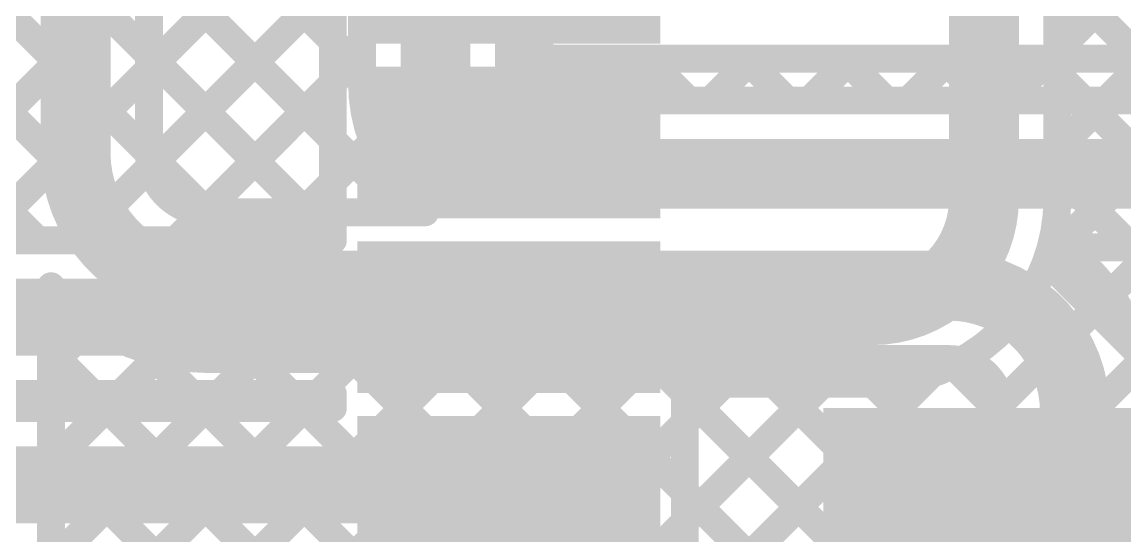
# Model space of a CAD drawing. Header units: millimetres. Extents: x 3.06 to 5.82, y 1.29 to 3.84.
# Drawn here: x 4.7417 to 5.0573, y 3.1454 to 3.2924 of the extents above; entities that cross this region are included whole.
import ezdxf

# ---------------------------------------------------------------- set-up
doc = ezdxf.new("R2010")
doc.units = ezdxf.units.MM
doc.header["$MEASUREMENT"] = 0
for name, color, linetype in [('BottomLayer', 5, 'Continuous'), ('TopLayer', 1, 'Continuous'), ('TopPaste', 8, 'Continuous'), ('TopSolder', 216, 'Continuous')]:
    doc.layers.add(name, color=color, linetype=linetype)

# ---------------------------------------------------------------- blocks, each defined once
blk = doc.blocks.new('ESP32_WROOM_32__16MB__63')
at = {"layer": 'TopLayer'}
for points in [[(-0.37402, 0.12697), (-0.29528, 0.12697), (-0.37402, 0.1624), (-0.29528, 0.1624)], [(-0.37402, 0.07697), (-0.29528, 0.07697), (-0.37402, 0.1124), (-0.29528, 0.1124)], [(-0.37402, 0.02697), (-0.29528, 0.02697), (-0.37402, 0.0624), (-0.29528, 0.0624)], [(-0.37402, -0.02303), (-0.29528, -0.02303), (-0.37402, 0.0124), (-0.29528, 0.0124)]]:
    blk.add_solid(points, dxfattribs=at)
at = {"layer": 'TopPaste'}
for points in [[(-0.37402, 0.12697), (-0.29528, 0.12697), (-0.37402, 0.1624), (-0.29528, 0.1624)], [(-0.37402, 0.07697), (-0.29528, 0.07697), (-0.37402, 0.1124), (-0.29528, 0.1124)], [(-0.37402, 0.02697), (-0.29528, 0.02697), (-0.37402, 0.0624), (-0.29528, 0.0624)], [(-0.37402, -0.02303), (-0.29528, -0.02303), (-0.37402, 0.0124), (-0.29528, 0.0124)]]:
    blk.add_solid(points, dxfattribs=at)
at = {"layer": 'TopSolder'}
for points in [[(-0.37802, 0.12297), (-0.29128, 0.12297), (-0.37802, 0.1664), (-0.29128, 0.1664)], [(-0.37802, 0.07297), (-0.29128, 0.07297), (-0.37802, 0.1164), (-0.29128, 0.1164)], [(-0.37802, 0.02297), (-0.29128, 0.02297), (-0.37802, 0.0664), (-0.29128, 0.0664)], [(-0.37802, -0.02703), (-0.29128, -0.02703), (-0.37802, 0.0164), (-0.29128, 0.0164)]]:
    blk.add_solid(points, dxfattribs=at)

msp = doc.modelspace()

# ---------------------------------------------------------------- linework, layer by layer
at = {"layer": 'BottomLayer'}
for points, const_width in [([(4.757, 3.255), (4.757, 3.594)], 0.02), ([(4.778, 3.255), (4.778, 3.39599)], 0.008), ([(4.888, 3.282), (4.888, 3.366)], 0.008), ([(4.778, 3.33959), (4.839, 3.27859)], 0.008), ([(4.778, 3.27893), (4.838, 3.33893)], 0.008), ([(4.86, 3.275), (4.86, 3.324)], 0.02), ([(4.881, 3.275), (4.881, 3.324)], 0.008), ([(4.839, 3.275), (4.839, 3.31844)], 0.008), ([(4.778, 3.3113), (4.8513, 3.238)], 0.008), ([(4.77845, 3.2511), (4.839, 3.31165)], 0.008), ([(4.881, 3.29316), (4.888, 3.28616)], 0.008), ([(4.888, 3.28616), (4.89216, 3.282)], 0.008), ([(4.778, 3.28302), (4.82302, 3.238)], 0.008), ([(4.79369, 3.23805), (4.839, 3.28337)], 0.008), ([(4.88312, 3.27091), (4.8942, 3.282)], 0.008), ([(4.888, 3.282), (5.51, 3.282)], 0.008), ([(4.89216, 3.282), (4.90416, 3.27)], 0.008), ([(4.91049, 3.27), (4.92249, 3.282)], 0.008), ([(4.92044, 3.282), (4.93244, 3.27)], 0.008), ([(4.93877, 3.27), (4.95077, 3.282)], 0.008), ([(4.94872, 3.282), (4.96072, 3.27)], 0.008), ([(4.96706, 3.27), (4.97906, 3.282)], 0.008), ([(4.97701, 3.282), (4.98901, 3.27)], 0.008), ([(4.99534, 3.27), (5.00734, 3.282)], 0.008), ([(5.00529, 3.282), (5.01729, 3.27)], 0.008), ([(5.02362, 3.27), (5.03562, 3.282)], 0.008), ([(5.02362, 3.27), (5.03562, 3.282)], 0.008), ([(5.03358, 3.282), (5.04558, 3.27)], 0.008), ([(5.05191, 3.27), (5.06391, 3.282)], 0.008), ([(4.886, 3.27), (5.352, 3.27)], 0.008), ([(4.82192, 3.238), (4.84211, 3.25819)], 0.008), ([(4.778, 3.25473), (4.79473, 3.238)], 0.008), ([(4.886, 3.249), (5.352, 3.249)], 0.02), ([(4.8502, 3.238), (4.85337, 3.24117)], 0.008), ([(4.795, 3.238), (4.85702, 3.238)], 0.008), ([(5.03925, 3.228), (5.352, 3.228)], 0.008), ([(5.05306, 3.21458), (5.06648, 3.228)], 0.008), ([(5.05929, 3.228), (5.33286, 2.95444)], 0.008), ([(4.795, 3.217), (5.007, 3.217)], 0.02), ([(4.75, 2.88391), (4.75, 3.21684)], 0.008), ([(4.75, 3.19437), (4.76184, 3.2062)], 0.008), ([(4.75, 3.19788), (4.86914, 3.07874)], 0.008), ([(4.75, 3.16608), (4.78149, 3.19757)], 0.008), ([(4.77751, 3.19865), (4.89617, 3.08)], 0.008), ([(4.75, 3.10951), (4.83649, 3.196)], 0.008), ([(4.75, 3.1378), (4.8082, 3.196)], 0.008), ([(4.75, 2.99638), (4.94962, 3.196)], 0.008), ([(4.75, 3.08123), (4.86477, 3.196)], 0.008), ([(4.75, 3.05294), (4.89306, 3.196)], 0.008), ([(4.75, 3.02466), (4.92134, 3.196)], 0.008), ([(4.75, 2.99638), (4.94962, 3.196)], 0.008), ([(4.795, 3.196), (5.007, 3.196)], 0.008), ([(4.80845, 3.196), (4.92445, 3.08)], 0.008), ([(4.83673, 3.196), (5.022, 3.01073)], 0.008), ([(4.85734, 3.07543), (4.97791, 3.196)], 0.008), ([(4.86502, 3.196), (5.022, 3.03902)], 0.008), ([(4.89019, 3.08), (5.00619, 3.196)], 0.008), ([(4.8933, 3.196), (5.022, 3.0673)], 0.008), ([(4.92159, 3.196), (5.022, 3.09559)], 0.008), ([(4.94987, 3.196), (5.022, 3.12387)], 0.008), ([(4.97816, 3.196), (5.022, 3.15216)], 0.008), ([(5.00644, 3.196), (5.022, 3.18044)], 0.008), ([(5.043, 2.883), (5.043, 3.181)], 0.02), ([(4.91848, 3.08), (5.02182, 3.18334)], 0.008), ([(5.022, 2.89191), (5.022, 3.181)], 0.008), ([(4.75, 3.1696), (4.8483, 3.07129)], 0.008), ([(4.94682, 3.08006), (5.022, 3.15524)], 0.008)]:
    msp.add_lwpolyline(points, dxfattribs=dict(at, const_width=const_width))
for points, const_width in [([(4.879, 3.29316, 1), (4.883, 3.29316, 1)], 0.004), ([(4.886, 3.28616, 1), (4.89, 3.28616, 1)], 0.004), ([(4.886, 3.28616, 1), (4.89, 3.28616, 1)], 0.004), ([(4.776, 3.28302, 1), (4.78, 3.28302, 1)], 0.004), ([(4.837, 3.28337, 1), (4.841, 3.28337, 1)], 0.004), ([(4.886, 3.282, 1), (4.89, 3.282, 1)], 0.004), ([(4.886, 3.282, 1), (4.89, 3.282, 1)], 0.004), ([(4.89016, 3.282, 1), (4.89416, 3.282, 1)], 0.004), ([(4.89016, 3.282, 1), (4.89416, 3.282, 1)], 0.004), ([(4.8922, 3.282, 1), (4.8962, 3.282, 1)], 0.004), ([(4.91844, 3.282, 1), (4.92244, 3.282, 1)], 0.004), ([(4.92049, 3.282, 1), (4.92449, 3.282, 1)], 0.004), ([(4.94672, 3.282, 1), (4.95072, 3.282, 1)], 0.004), ([(4.94877, 3.282, 1), (4.95277, 3.282, 1)], 0.004), ([(4.97501, 3.282, 1), (4.97901, 3.282, 1)], 0.004), ([(4.97706, 3.282, 1), (4.98106, 3.282, 1)], 0.004), ([(5.00329, 3.282, 1), (5.00729, 3.282, 1)], 0.004), ([(5.00534, 3.282, 1), (5.00934, 3.282, 1)], 0.004), ([(5.03158, 3.282, 1), (5.03558, 3.282, 1)], 0.004), ([(5.03362, 3.282, 1), (5.03762, 3.282, 1)], 0.004), ([(5.03362, 3.282, 1), (5.03762, 3.282, 1)], 0.004), ([(4.776, 3.27893, 1), (4.78, 3.27893, 1)], 0.004), ([(4.855, 3.275, 1), (4.865, 3.275, 1)], 0.01), ([(4.855, 3.275, 1), (4.865, 3.275, 1)], 0.01), ([(4.837, 3.27859, 1), (4.841, 3.27859, 1)], 0.004), ([(4.837, 3.275, 1), (4.841, 3.275, 1)], 0.004), ([(4.837, 3.275, 1), (4.841, 3.275, 1)], 0.004), ([(4.879, 3.275, 1), (4.883, 3.275, 1)], 0.004), ([(4.879, 3.275, 1), (4.883, 3.275, 1)], 0.004), ([(4.88112, 3.27091, 1), (4.88512, 3.27091, 1)], 0.004), ([(4.884, 3.27, 1), (4.888, 3.27, 1)], 0.004), ([(4.884, 3.27, 1), (4.888, 3.27, 1)], 0.004), ([(4.90216, 3.27, 1), (4.90616, 3.27, 1)], 0.004), ([(4.90849, 3.27, 1), (4.91249, 3.27, 1)], 0.004), ([(4.93044, 3.27, 1), (4.93444, 3.27, 1)], 0.004), ([(4.93677, 3.27, 1), (4.94077, 3.27, 1)], 0.004), ([(4.95872, 3.27, 1), (4.96272, 3.27, 1)], 0.004), ([(4.96506, 3.27, 1), (4.96906, 3.27, 1)], 0.004), ([(4.98701, 3.27, 1), (4.99101, 3.27, 1)], 0.004), ([(4.99334, 3.27, 1), (4.99734, 3.27, 1)], 0.004), ([(5.01529, 3.27, 1), (5.01929, 3.27, 1)], 0.004), ([(5.02162, 3.27, 1), (5.02562, 3.27, 1)], 0.004), ([(5.02162, 3.27, 1), (5.02562, 3.27, 1)], 0.004), ([(5.04358, 3.27, 1), (5.04758, 3.27, 1)], 0.004), ([(5.04991, 3.27, 1), (5.05391, 3.27, 1)], 0.004), ([(4.752, 3.255, 1), (4.762, 3.255, 1)], 0.01), ([(4.752, 3.255, 1), (4.762, 3.255, 1)], 0.01), ([(4.84011, 3.25819, 1), (4.84411, 3.25819, 1)], 0.004), ([(4.776, 3.255, 1), (4.78, 3.255, 1)], 0.004), ([(4.776, 3.255, 1), (4.78, 3.255, 1)], 0.004), ([(4.776, 3.25473, 1), (4.78, 3.25473, 1)], 0.004), ([(4.881, 3.249, 1), (4.891, 3.249, 1)], 0.01), ([(4.881, 3.249, 1), (4.891, 3.249, 1)], 0.01), ([(4.77645, 3.2511, 1), (4.78045, 3.2511, 1)], 0.004), ([(4.85137, 3.24117, 1), (4.85537, 3.24117, 1)], 0.004), ([(4.79169, 3.23805, 1), (4.79569, 3.23805, 1)], 0.004), ([(4.79273, 3.238, 1), (4.79673, 3.238, 1)], 0.004), ([(4.793, 3.238, 1), (4.797, 3.238, 1)], 0.004), ([(4.793, 3.238, 1), (4.797, 3.238, 1)], 0.004), ([(4.81992, 3.238, 1), (4.82392, 3.238, 1)], 0.004), ([(4.82102, 3.238, 1), (4.82502, 3.238, 1)], 0.004), ([(4.8482, 3.238, 1), (4.8522, 3.238, 1)], 0.004), ([(4.8493, 3.238, 1), (4.8533, 3.238, 1)], 0.004), ([(4.85502, 3.238, 1), (4.85902, 3.238, 1)], 0.004), ([(4.85502, 3.238, 1), (4.85902, 3.238, 1)], 0.004), ([(5.03725, 3.228, 1), (5.04125, 3.228, 1)], 0.004), ([(5.03725, 3.228, 1), (5.04125, 3.228, 1)], 0.004), ([(5.05729, 3.228, 1), (5.06129, 3.228, 1)], 0.004), ([(4.79, 3.217, 1), (4.8, 3.217, 1)], 0.01), ([(4.79, 3.217, 1), (4.8, 3.217, 1)], 0.01), ([(5.002, 3.217, 1), (5.012, 3.217, 1)], 0.01), ([(5.002, 3.217, 1), (5.012, 3.217, 1)], 0.01), ([(4.748, 3.21684, 1), (4.752, 3.21684, 1)], 0.004), ([(4.748, 3.21684, 1), (4.752, 3.21684, 1)], 0.004), ([(5.05106, 3.21458, 1), (5.05506, 3.21458, 1)], 0.004), ([(4.75984, 3.2062, 1), (4.76384, 3.2062, 1)], 0.004), ([(4.748, 3.19788, 1), (4.752, 3.19788, 1)], 0.004), ([(4.77551, 3.19865, 1), (4.77951, 3.19865, 1)], 0.004), ([(4.77949, 3.19757, 1), (4.78349, 3.19757, 1)], 0.004), ([(4.748, 3.19437, 1), (4.752, 3.19437, 1)], 0.004), ([(4.793, 3.196, 1), (4.797, 3.196, 1)], 0.004), ([(4.793, 3.196, 1), (4.797, 3.196, 1)], 0.004), ([(4.8062, 3.196, 1), (4.8102, 3.196, 1)], 0.004), ([(4.80645, 3.196, 1), (4.81045, 3.196, 1)], 0.004), ([(4.83449, 3.196, 1), (4.83849, 3.196, 1)], 0.004), ([(4.83473, 3.196, 1), (4.83873, 3.196, 1)], 0.004), ([(4.86277, 3.196, 1), (4.86677, 3.196, 1)], 0.004), ([(4.86302, 3.196, 1), (4.86702, 3.196, 1)], 0.004), ([(4.89106, 3.196, 1), (4.89506, 3.196, 1)], 0.004), ([(4.8913, 3.196, 1), (4.8953, 3.196, 1)], 0.004), ([(4.91934, 3.196, 1), (4.92334, 3.196, 1)], 0.004), ([(4.91959, 3.196, 1), (4.92359, 3.196, 1)], 0.004), ([(4.94762, 3.196, 1), (4.95162, 3.196, 1)], 0.004), ([(4.94762, 3.196, 1), (4.95162, 3.196, 1)], 0.004), ([(4.94787, 3.196, 1), (4.95187, 3.196, 1)], 0.004), ([(4.97591, 3.196, 1), (4.97991, 3.196, 1)], 0.004), ([(4.97616, 3.196, 1), (4.98016, 3.196, 1)], 0.004), ([(5.00419, 3.196, 1), (5.00819, 3.196, 1)], 0.004), ([(5.00444, 3.196, 1), (5.00844, 3.196, 1)], 0.004), ([(5.005, 3.196, 1), (5.009, 3.196, 1)], 0.004), ([(5.005, 3.196, 1), (5.009, 3.196, 1)], 0.004), ([(5.038, 3.181, 1), (5.048, 3.181, 1)], 0.01), ([(5.038, 3.181, 1), (5.048, 3.181, 1)], 0.01), ([(5.01982, 3.18334, 1), (5.02382, 3.18334, 1)], 0.004), ([(5.02, 3.181, 1), (5.024, 3.181, 1)], 0.004), ([(5.02, 3.181, 1), (5.024, 3.181, 1)], 0.004), ([(5.02, 3.18044, 1), (5.024, 3.18044, 1)], 0.004), ([(4.748, 3.1696, 1), (4.752, 3.1696, 1)], 0.004), ([(4.748, 3.16608, 1), (4.752, 3.16608, 1)], 0.004), ([(5.02, 3.15524, 1), (5.024, 3.15524, 1)], 0.004), ([(5.02, 3.15216, 1), (5.024, 3.15216, 1)], 0.004)]:
    msp.add_lwpolyline(points, format="xyb", close=True, dxfattribs=dict(at, const_width=const_width))
for points, const_width in [([(4.886, 3.249, -0.414214), (4.86, 3.275)], 0.02), ([(4.85702, 3.238, -0.230536), (4.839, 3.275)], 0.008), ([(4.886, 3.27, -0.414214), (4.881, 3.275)], 0.008), ([(4.795, 3.217, -0.414214), (4.757, 3.255)], 0.02), ([(4.795, 3.238, -0.414214), (4.778, 3.255)], 0.008), ([(5.03925, 3.228, -0.247216), (5.064, 3.181)], 0.008), ([(5.007, 3.217, -0.414214), (5.043, 3.181)], 0.02), ([(4.795, 3.196, -0.220339), (4.75, 3.21684)], 0.008), ([(5.007, 3.196, -0.414214), (5.022, 3.181)], 0.008)]:
    msp.add_lwpolyline(points, format="xyb", dxfattribs=dict(at, const_width=const_width))
at = {"layer": 'TopLayer'}
for points, const_width in [([(4.339, 3.7503), (4.83063, 3.25867)], 0.008), ([(4.339, 3.72202), (4.83063, 3.23039)], 0.008), ([(4.339, 3.69373), (4.80273, 3.23)], 0.008), ([(4.339, 3.66545), (4.77445, 3.23)], 0.008), ([(4.32517, 3.651), (4.74617, 3.23)], 0.008), ([(4.93137, 3.09289), (5.34448, 3.506)], 0.008), ([(4.94682, 3.08006), (5.37276, 3.506)], 0.008), ([(4.96199, 3.06694), (5.40105, 3.506)], 0.008), ([(5.0352, 3.22501), (5.31619, 3.506)], 0.008), ([(5.038, 3.28438), (5.25962, 3.506)], 0.008), ([(5.038, 3.25609), (5.28791, 3.506)], 0.008), ([(5.038, 3.25609), (5.28791, 3.506)], 0.008), ([(4.69159, 3.426), (4.83063, 3.28696)], 0.008), ([(5.017, 3.242), (5.017, 3.389)], 0.02), ([(4.6725, 3.23), (4.83063, 3.38813)], 0.008), ([(5.038, 3.242), (5.038, 3.38009)], 0.008), ([(4.70078, 3.23), (4.83063, 3.35985)], 0.008), ([(4.72907, 3.23), (4.83063, 3.33156)], 0.008), ([(4.83063, 3.28672), (4.83063, 3.32928)], 0.008), ([(5.038, 3.30586), (5.43317, 2.91069)], 0.008), ([(4.75735, 3.23), (4.83063, 3.30328)], 0.008), ([(4.83063, 3.27928), (4.83063, 3.28672)], 0.008), ([(4.83063, 3.27928), (4.83063, 3.28672)], 0.008), ([(4.83063, 3.23672), (4.83063, 3.27928)], 0.008), ([(5.038, 3.27758), (5.40658, 2.909)], 0.008), ([(4.78563, 3.23), (4.83063, 3.275)], 0.008), ([(5.038, 3.24929), (5.37829, 2.909)], 0.008), ([(4.81392, 3.23), (4.83063, 3.24671)], 0.008), ([(4.83063, 3.23), (4.83063, 3.23672)], 0.008), ([(4.83063, 3.23), (4.83063, 3.23672)], 0.008), ([(4.63949, 3.23), (4.83063, 3.23)], 0.008), ([(5.03489, 3.22412), (5.35001, 2.909)], 0.008), ([(4.87571, 3.21), (4.985, 3.21)], 0.02), ([(4.63949, 3.208), (4.881, 3.208)], 0.022), ([(5.02429, 3.20643), (5.32172, 2.909)], 0.008), ([(5.00813, 3.19431), (5.29344, 2.909)], 0.008), ([(4.93137, 3.12118), (5.00199, 3.1918)], 0.008), ([(4.93137, 3.14946), (4.97091, 3.189)], 0.008), ([(4.93137, 3.189), (4.985, 3.189)], 0.008), ([(4.93137, 3.17775), (4.94262, 3.189)], 0.008), ([(4.93137, 3.14946), (4.97091, 3.189)], 0.008), ([(4.95687, 3.189), (5.2461, 2.89977)], 0.008), ([(4.98516, 3.189), (5.26435, 2.9098)], 0.008), ([(4.63949, 3.186), (4.83063, 3.186)], 0.008), ([(4.73763, 3.182), (4.74163, 3.186)], 0.008), ([(4.76188, 3.186), (4.76588, 3.182)], 0.008), ([(4.76592, 3.182), (4.76992, 3.186)], 0.008), ([(4.79017, 3.186), (4.79417, 3.182)], 0.008), ([(4.7942, 3.182), (4.7982, 3.186)], 0.008), ([(4.81845, 3.186), (4.82245, 3.182)], 0.008), ([(4.82249, 3.182), (4.82649, 3.186)], 0.008), ([(4.83063, 3.182), (4.83063, 3.186)], 0.008), ([(4.83063, 3.182), (4.83063, 3.186)], 0.008), ([(4.93137, 3.17928), (4.93137, 3.18672)], 0.008), ([(4.93137, 3.17928), (4.93137, 3.18672)], 0.008), ([(4.93137, 3.18622), (5.24859, 2.869)], 0.008), ([(4.66703, 3.182), (4.83063, 3.182)], 0.008), ([(4.93137, 3.13672), (4.93137, 3.17928)], 0.008), ([(4.661, 3.16), (4.87571, 3.16)], 0.022), ([(4.93137, 3.15793), (5.2203, 2.869)], 0.008)]:
    msp.add_lwpolyline(points, dxfattribs=dict(at, const_width=const_width))
for points, const_width in [([(4.82863, 3.28696, 1), (4.83263, 3.28696, 1)], 0.004), ([(4.82863, 3.28672, 1), (4.83263, 3.28672, 1)], 0.004), ([(4.82863, 3.28672, 1), (4.83263, 3.28672, 1)], 0.004), ([(4.82863, 3.28672, 1), (4.83263, 3.28672, 1)], 0.004), ([(5.036, 3.28438, 1), (5.04, 3.28438, 1)], 0.004), ([(4.82863, 3.27928, 1), (4.83263, 3.27928, 1)], 0.004), ([(4.82863, 3.27928, 1), (4.83263, 3.27928, 1)], 0.004), ([(4.82863, 3.27928, 1), (4.83263, 3.27928, 1)], 0.004), ([(5.036, 3.27758, 1), (5.04, 3.27758, 1)], 0.004), ([(4.82863, 3.275, 1), (4.83263, 3.275, 1)], 0.004), ([(4.82863, 3.25867, 1), (4.83263, 3.25867, 1)], 0.004), ([(5.036, 3.25609, 1), (5.04, 3.25609, 1)], 0.004), ([(5.036, 3.25609, 1), (5.04, 3.25609, 1)], 0.004), ([(5.012, 3.242, 1), (5.022, 3.242, 1)], 0.01), ([(5.012, 3.242, 1), (5.022, 3.242, 1)], 0.01), ([(5.036, 3.24929, 1), (5.04, 3.24929, 1)], 0.004), ([(4.82863, 3.24671, 1), (4.83263, 3.24671, 1)], 0.004), ([(5.036, 3.242, 1), (5.04, 3.242, 1)], 0.004), ([(5.036, 3.242, 1), (5.04, 3.242, 1)], 0.004), ([(4.82863, 3.23672, 1), (4.83263, 3.23672, 1)], 0.004), ([(4.82863, 3.23672, 1), (4.83263, 3.23672, 1)], 0.004), ([(4.82863, 3.23672, 1), (4.83263, 3.23672, 1)], 0.004), ([(4.74417, 3.23, 1), (4.74817, 3.23, 1)], 0.004), ([(4.75535, 3.23, 1), (4.75935, 3.23, 1)], 0.004), ([(4.77245, 3.23, 1), (4.77645, 3.23, 1)], 0.004), ([(4.78363, 3.23, 1), (4.78763, 3.23, 1)], 0.004), ([(4.80073, 3.23, 1), (4.80473, 3.23, 1)], 0.004), ([(4.81192, 3.23, 1), (4.81592, 3.23, 1)], 0.004), ([(4.82863, 3.23039, 1), (4.83263, 3.23039, 1)], 0.004), ([(4.82863, 3.23, 1), (4.83263, 3.23, 1)], 0.004), ([(4.82863, 3.23, 1), (4.83263, 3.23, 1)], 0.004), ([(4.82863, 3.23, 1), (4.83263, 3.23, 1)], 0.004), ([(5.03289, 3.22412, 1), (5.03689, 3.22412, 1)], 0.004), ([(5.0332, 3.22501, 1), (5.0372, 3.22501, 1)], 0.004), ([(4.87071, 3.21, 1), (4.88071, 3.21, 1)], 0.01), ([(4.98, 3.21, 1), (4.99, 3.21, 1)], 0.01), ([(4.98, 3.21, 1), (4.99, 3.21, 1)], 0.01), ([(4.8755, 3.208, 1), (4.8865, 3.208, 1)], 0.011), ([(5.02229, 3.20643, 1), (5.02629, 3.20643, 1)], 0.004), ([(5.00613, 3.19431, 1), (5.01013, 3.19431, 1)], 0.004), ([(4.99999, 3.1918, 1), (5.00399, 3.1918, 1)], 0.004), ([(4.92937, 3.189, 1), (4.93337, 3.189, 1)], 0.004), ([(4.94062, 3.189, 1), (4.94462, 3.189, 1)], 0.004), ([(4.95487, 3.189, 1), (4.95887, 3.189, 1)], 0.004), ([(4.96891, 3.189, 1), (4.97291, 3.189, 1)], 0.004), ([(4.96891, 3.189, 1), (4.97291, 3.189, 1)], 0.004), ([(4.983, 3.189, 1), (4.987, 3.189, 1)], 0.004), ([(4.983, 3.189, 1), (4.987, 3.189, 1)], 0.004), ([(4.98316, 3.189, 1), (4.98716, 3.189, 1)], 0.004), ([(4.73963, 3.186, 1), (4.74363, 3.186, 1)], 0.004), ([(4.75988, 3.186, 1), (4.76388, 3.186, 1)], 0.004), ([(4.76792, 3.186, 1), (4.77192, 3.186, 1)], 0.004), ([(4.78817, 3.186, 1), (4.79217, 3.186, 1)], 0.004), ([(4.7962, 3.186, 1), (4.8002, 3.186, 1)], 0.004), ([(4.81645, 3.186, 1), (4.82045, 3.186, 1)], 0.004), ([(4.82449, 3.186, 1), (4.82849, 3.186, 1)], 0.004), ([(4.82863, 3.186, 1), (4.83263, 3.186, 1)], 0.004), ([(4.82863, 3.186, 1), (4.83263, 3.186, 1)], 0.004), ([(4.82863, 3.186, 1), (4.83263, 3.186, 1)], 0.004), ([(4.92937, 3.18672, 1), (4.93337, 3.18672, 1)], 0.004), ([(4.92937, 3.18672, 1), (4.93337, 3.18672, 1)], 0.004), ([(4.92937, 3.18622, 1), (4.93337, 3.18622, 1)], 0.004), ([(4.76388, 3.182, 1), (4.76788, 3.182, 1)], 0.004), ([(4.76392, 3.182, 1), (4.76792, 3.182, 1)], 0.004), ([(4.79217, 3.182, 1), (4.79617, 3.182, 1)], 0.004), ([(4.7922, 3.182, 1), (4.7962, 3.182, 1)], 0.004), ([(4.82045, 3.182, 1), (4.82445, 3.182, 1)], 0.004), ([(4.82049, 3.182, 1), (4.82449, 3.182, 1)], 0.004), ([(4.82863, 3.182, 1), (4.83263, 3.182, 1)], 0.004), ([(4.82863, 3.182, 1), (4.83263, 3.182, 1)], 0.004), ([(4.82863, 3.182, 1), (4.83263, 3.182, 1)], 0.004), ([(4.92937, 3.17928, 1), (4.93337, 3.17928, 1)], 0.004), ([(4.92937, 3.17928, 1), (4.93337, 3.17928, 1)], 0.004), ([(4.92937, 3.17928, 1), (4.93337, 3.17928, 1)], 0.004), ([(4.92937, 3.17775, 1), (4.93337, 3.17775, 1)], 0.004), ([(4.87021, 3.16, 1), (4.88121, 3.16, 1)], 0.011), ([(4.92937, 3.15793, 1), (4.93337, 3.15793, 1)], 0.004), ([(4.92937, 3.14946, 1), (4.93337, 3.14946, 1)], 0.004), ([(4.92937, 3.14946, 1), (4.93337, 3.14946, 1)], 0.004)]:
    msp.add_lwpolyline(points, format="xyb", close=True, dxfattribs=dict(at, const_width=const_width))
for points, const_width in [([(5.017, 3.242, -0.414214), (4.985, 3.21)], 0.02), ([(5.038, 3.242, -0.414214), (4.985, 3.189)], 0.008)]:
    msp.add_lwpolyline(points, format="xyb", dxfattribs=dict(at, const_width=const_width))
for points in [[(4.971, 2.907), (5.376, 2.907), (4.971, 3.182), (5.376, 3.182)], [(4.979, 2.589), (5.008, 2.589), (4.979, 3.182), (5.008, 3.182)]]:
    msp.add_solid(points, dxfattribs=at)

# ---------------------------------------------------------------- block references
at = {"rotation": 360}
msp.add_blockref('ESP32_WROOM_32__16MB__63', (5.21565, 3.16331), dxfattribs=at)

doc.saveas('drawing.dxf')
